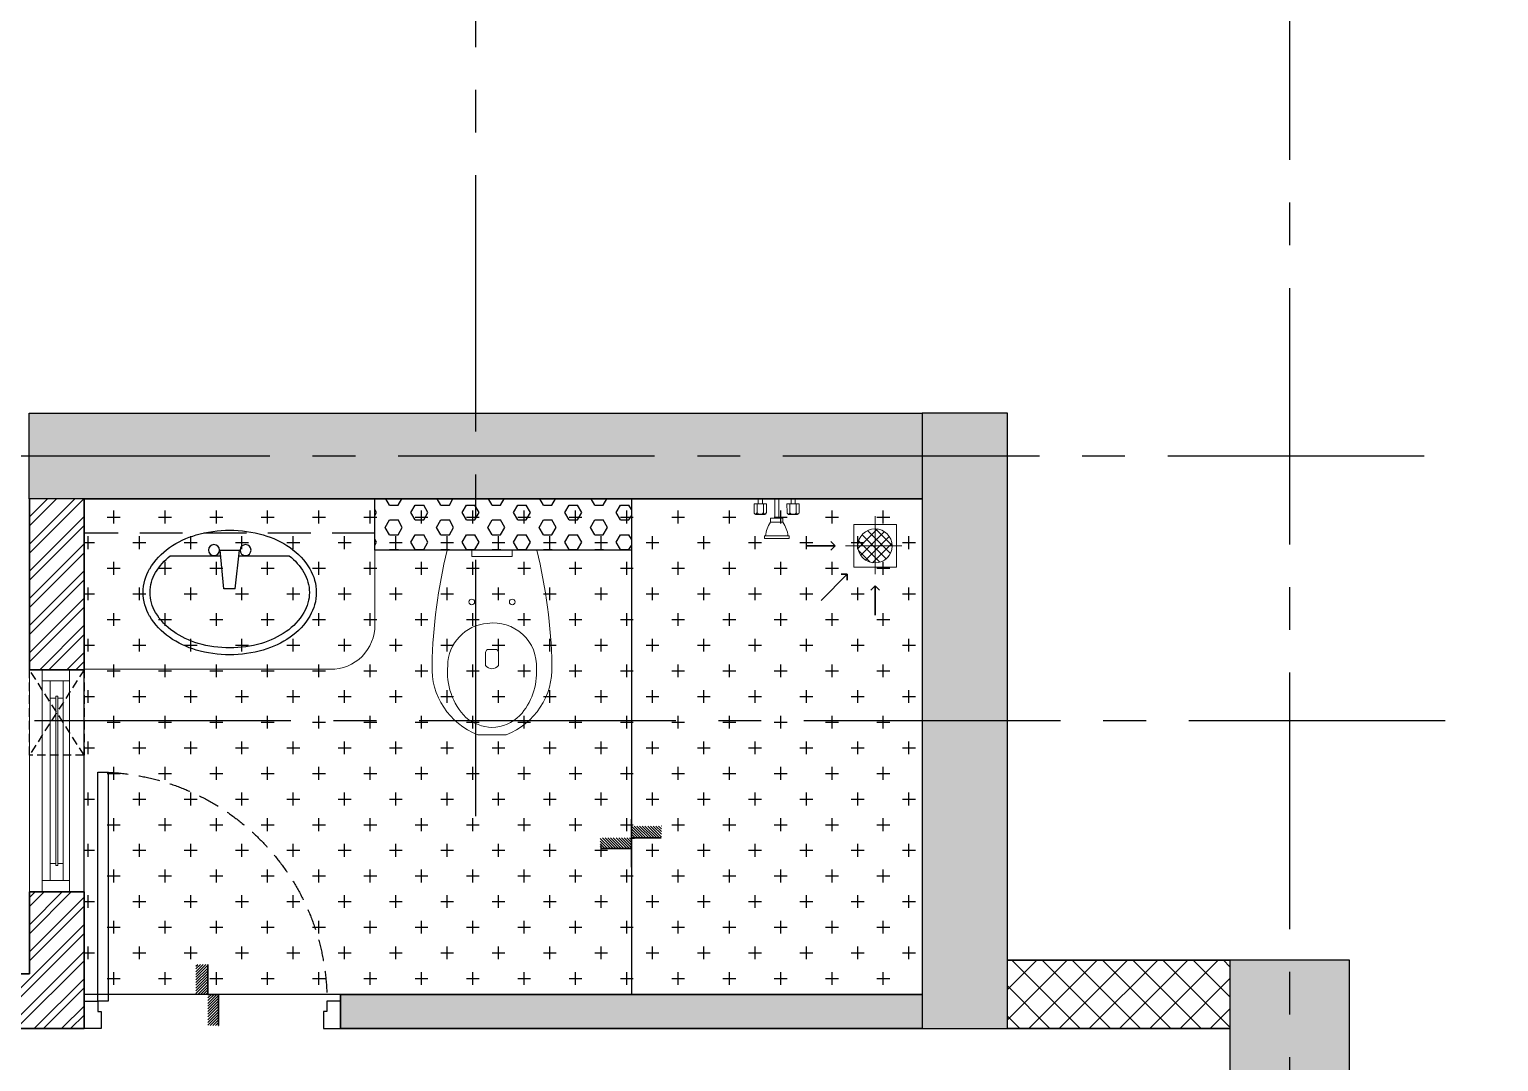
# Model space of a CAD drawing. Header units: millimetres. Extents: x 1066295 to 1300022, y -5734212 to -5454663.
# Drawn here: x 1211547 to 1215843, y -5725969 to -5722949 of the extents above; entities that cross this region are included whole.
import ezdxf

# ---------------------------------------------------------------- set-up
doc = ezdxf.new("R2010")
doc.units = ezdxf.units.MM
doc.header["$LTSCALE"] = 1000
doc.header["$MEASUREMENT"] = 0
for name, pattern in [('AUDIT_D_120904163729-0', [0]), ('T9_KEY PLAN(TYPICAL FLOOR)$0$2BHK-A - FRONT$0$AUDIT_D_120904163729-0', [0]), ('T9_KEY PLAN(TYPICAL FLOOR)$0$2BHK-A - FRONT$0$HIDDEN', [0.375, 0.25, -0.125]), ('T9_KEY PLAN(TYPICAL FLOOR)$0$T8_REFUGE COLUMNS$0$CENTER2', [1.125, 0.75, -0.125, 0.125, -0.125])]:
    doc.linetypes.add(name, pattern=pattern)
doc.layers.get('0').update_dxf_attribs({"linetype": 'AUDIT_D_120904163729-0'})
for name, color, linetype, lineweight in [('T9_KEY PLAN(TYPICAL FLOOR)$0$2BHK-A - FRONT$0$$0$a-TOI-fixtures', 251, 'Continuous', 0), ('T9_KEY PLAN(TYPICAL FLOOR)$0$2BHK-A - FRONT$0$a-TOI-fixtures', 251, 'Continuous', 0), ('T9_KEY PLAN(TYPICAL FLOOR)$0$2BHK-A - FRONT$0$A-WALL- 160', 6, 'Continuous', 30), ('T9_KEY PLAN(TYPICAL FLOOR)$0$2BHK-A - FRONT$0$Ventilator', 5, 'Continuous', 0), ('T9_KEY PLAN(TYPICAL FLOOR)$0$T8(T9 IS SIMILAR)$0$D&W', 8, 'Continuous', 25)]:
    doc.layers.add(name, color=color, linetype=linetype, lineweight=lineweight)
for name, color, linetype in [('T9_KEY PLAN(TYPICAL FLOOR)$0$2BHK-A - FRONT$0$$0$LEDGE WALL', 5, 'Continuous'), ('T9_KEY PLAN(TYPICAL FLOOR)$0$2BHK-A - FRONT$0$A-DOOR-FULL', 2, 'Continuous'), ('T9_KEY PLAN(TYPICAL FLOOR)$0$2BHK-A - FRONT$0$A-HATCH -160', 251, 'T9_KEY PLAN(TYPICAL FLOOR)$0$2BHK-A - FRONT$0$AUDIT_D_120904163729-0'), ('T9_KEY PLAN(TYPICAL FLOOR)$0$2BHK-A - FRONT$0$A-SANITARY', 2, 'Continuous'), ('T9_KEY PLAN(TYPICAL FLOOR)$0$2BHK-A - FRONT$0$a-tile drop', 3, 'Continuous'), ('T9_KEY PLAN(TYPICAL FLOOR)$0$2BHK-A - FRONT$0$A-TOI SUNK 50MM', 8, 'Continuous'), ('T9_KEY PLAN(TYPICAL FLOOR)$0$2BHK-A - FRONT$0$APT PLANS-typ$0$TILEDROP', 3, 'Continuous'), ('T9_KEY PLAN(TYPICAL FLOOR)$0$2BHK-A - FRONT$0$ELEV.', 5, 'Continuous'), ('T9_KEY PLAN(TYPICAL FLOOR)$0$2BHK-A - FRONT$0$LEDGE WALL', 5, 'Continuous'), ('T9_KEY PLAN(TYPICAL FLOOR)$0$T8_REFUGE COLUMNS$0$A-CENTERLINE', 193, 'T9_KEY PLAN(TYPICAL FLOOR)$0$T8_REFUGE COLUMNS$0$CENTER2'), ('T9_KEY PLAN(TYPICAL FLOOR)$0$T8_REFUGE COLUMNS$0$A-RCC COLS', 3, 'Continuous'), ('T9_KEY PLAN(TYPICAL FLOOR)$0$T8_TYPICAL COLUMNS$0$A-RCC COLS', 3, 'Continuous')]:
    doc.layers.add(name, color=color, linetype=linetype)
doc.layers.add('T9_KEY PLAN(TYPICAL FLOOR)$0$T8_REFUGE COLUMNS$0$COL-HATCH', color=7, linetype='Continuous', lineweight=25, true_color=0xa3a3a3)
doc.styles.add('T9_KEY PLAN(TYPICAL FLOOR)$0$2BHK-A - FRONT$0$Romans 1', font='romans.shx', dxfattribs={"height": 100})
doc.dimstyles.new('T9_KEY PLAN(TYPICAL FLOOR)$0$2BHK-A - FRONT$0$ALPINE S', dxfattribs={"dimscale": 0, "dimtxt": 100, "dimasz": 75, "dimexe": 0, "dimexo": 0, "dimgap": 75, "dimtad": 1, "dimdec": 0, "dimzin": 0, "dimdsep": 46, "dimtxsty": 'T9_KEY PLAN(TYPICAL FLOOR)$0$2BHK-A - FRONT$0$Romans 1', "dimblk": 'T9_KEY PLAN(TYPICAL FLOOR)$0$2BHK-A - FRONT$0$_ArchTick', "dimcen": 0.09, "dimclrd": 256, "dimclre": 256, "dimclrt": 7, "dimadec": 0, "dimazin": 0, "dimtfac": 1, "dimtdec": 0, "dimtofl": 0, "dimtmove": 1, "dimatfit": 0, "dimldrblk": 'T9_KEY PLAN(TYPICAL FLOOR)$0$2BHK-A - FRONT$0$_Open90', "dimfxl": 1, "dimtolj": 1, "dimtzin": 0, "dimarcsym": 0})

# ---------------------------------------------------------------- blocks, each defined once
blk = doc.blocks.new('T9_KEY PLAN(TYPICAL FLOOR)$0$T8_REFUGE COLUMNS')
at = {"layer": 'T9_KEY PLAN(TYPICAL FLOOR)$0$T8_REFUGE COLUMNS$0$COL-HATCH', "linetype": 'ByBlock'}
h = blk.add_hatch(color=256, dxfattribs=at)
h.dxf.hatch_style = 1
h.paths.add_polyline_path([(1215902.1, -5706299.9), (1216152.1, -5706299.9), (1216152.1, -5708099.9), (1215902.1, -5708099.9)])
h.paths.add_polyline_path([(1215902.1, -5708099.9), (1213292.1, -5708099.9), (1213292.1, -5707849.9), (1215902.1, -5707849.9)])
h.paths.add_polyline_path([(1196642.1, -5706299.9), (1196392.1, -5706299.9), (1196392.1, -5708099.9), (1196642.1, -5708099.9)])
h.paths.add_polyline_path([(1215902.1, -5723474.9), (1216152.1, -5723474.9), (1216152.1, -5721674.9), (1215902.1, -5721674.9)])
h.paths.add_polyline_path([(1215902.1, -5721924.9), (1213292.1, -5721924.9), (1213292.1, -5721674.9), (1215902.1, -5721674.9)])
h.paths.add_polyline_path([(1196642.1, -5723474.9), (1196392.1, -5723474.9), (1196392.1, -5721674.9), (1196642.1, -5721674.9)])
h.paths.add_polyline_path([(1198957.1, -5709939.9), (1199207.1, -5709939.9), (1199207.1, -5714149.9), (1198957.1, -5714149.9)])
h.paths.add_polyline_path([(1197682.1, -5711799.9), (1197432.1, -5711799.9), (1197432.1, -5709939.9), (1197682.1, -5709939.9)])
h.paths.add_polyline_path([(1184832.1, -5718799.9), (1185182.1, -5718799.9), (1185182.1, -5709299.9), (1184832.1, -5709299.9)])
h.paths.add_polyline_path([(1194132.1, -5714149.9), (1193882.1, -5714149.9), (1193882.1, -5709939.9), (1194132.1, -5709939.9)])
h.paths.add_polyline_path([(1189932.1, -5714149.9), (1190232.1, -5714149.9), (1190232.1, -5709914.9), (1189932.1, -5709914.9)])
h.paths.add_polyline_path([(1189932.1, -5719684.9), (1190232.1, -5719684.9), (1190232.1, -5715449.9), (1189932.1, -5715449.9)])
h.paths.add_polyline_path([(1194182.1, -5719609.9), (1193882.1, -5719609.9), (1193882.1, -5717174.9), (1194182.1, -5717174.9)])
h.paths.add_polyline_path([(1215612.1, -5719609.9), (1215862.1, -5719609.9), (1215862.1, -5715374.9), (1215612.1, -5715374.9)])
h.paths.add_polyline_path([(1210702.1, -5711724.9), (1207452.1, -5711724.9), (1207452.1, -5711474.9), (1210702.1, -5711474.9)])
h.paths.add_polyline_path([(1210702.1, -5713624.9), (1207452.1, -5713624.9), (1207452.1, -5713874.9), (1210702.1, -5713874.9)])
h.paths.add_polyline_path([(1210952.1, -5711474.9), (1210702.1, -5711474.9), (1210702.1, -5713874.9), (1210952.1, -5713874.9)])
h.paths.add_polyline_path([(1202442.1, -5712799.9), (1202692.1, -5712799.9), (1202692.1, -5710799.9), (1202442.1, -5710799.9)], flags=17)
h.paths.add_polyline_path([(1196682.1, -5715374.9), (1196932.1, -5715374.9), (1196932.1, -5719609.9), (1196682.1, -5719609.9)])
h.paths.add_polyline_path([(1210052.1, -5727009.9), (1209752.1, -5727009.9), (1209752.1, -5724474.9), (1210052.1, -5724474.9)])
h.paths.add_polyline_path([(1202492.1, -5727009.9), (1202792.1, -5727009.9), (1202792.1, -5724474.9), (1202492.1, -5724474.9)])
h.paths.add_polyline_path([(1199382.1, -5726829.9), (1199132.1, -5726829.9), (1199132.1, -5724474.9), (1199382.1, -5724474.9)])
h.paths.add_polyline_path([(1195392.1, -5726519.9), (1195742.1, -5726519.9), (1195742.1, -5724724.9), (1195392.1, -5724724.9)])
h.paths.add_polyline_path([(1195742.1, -5724124.9), (1195392.1, -5724124.9), (1195392.1, -5723274.9), (1195742.1, -5723274.9)])
h.paths.add_polyline_path([(1217152.1, -5726519.9), (1216802.1, -5726519.9), (1216802.1, -5724724.9), (1217152.1, -5724724.9)])
h.paths.add_polyline_path([(1216802.1, -5724124.9), (1217152.1, -5724124.9), (1217152.1, -5723274.9), (1216802.1, -5723274.9)])
h.paths.add_polyline_path([(1213162.1, -5726829.9), (1213412.1, -5726829.9), (1213412.1, -5724474.9), (1213162.1, -5724474.9)])
h.paths.add_polyline_path([(1209602.1, -5723474.9), (1209852.1, -5723474.9), (1209852.1, -5721674.9), (1209602.1, -5721674.9)])
h.paths.add_polyline_path([(1212262.1, -5721674.9), (1210752.1, -5721674.9), (1210752.1, -5721924.9), (1212262.1, -5721924.9)])
h.paths.add_polyline_path([(1212742.1, -5719224.9), (1207452.1, -5719224.9), (1207452.1, -5718974.9), (1212742.1, -5718974.9)])
h.paths.add_polyline_path([(1214067.1, -5718349.9), (1213817.1, -5718349.9), (1213817.1, -5716424.9), (1214067.1, -5716424.9)])
h.paths.add_polyline_path([(1213587.1, -5709939.9), (1213337.1, -5709939.9), (1213337.1, -5714149.9), (1213587.1, -5714149.9)])
h.paths.add_polyline_path([(1214862.1, -5711799.9), (1215112.1, -5711799.9), (1215112.1, -5709939.9), (1214862.1, -5709939.9)])
h.paths.add_polyline_path([(1227712.1, -5718799.9), (1227362.1, -5718799.9), (1227362.1, -5709299.9), (1227712.1, -5709299.9)])
h.paths.add_polyline_path([(1218412.1, -5714149.9), (1218662.1, -5714149.9), (1218662.1, -5709939.9), (1218412.1, -5709939.9)])
h.paths.add_polyline_path([(1222612.1, -5714149.9), (1222312.1, -5714149.9), (1222312.1, -5709914.9), (1222612.1, -5709914.9)])
h.paths.add_polyline_path([(1222612.1, -5719684.9), (1222312.1, -5719684.9), (1222312.1, -5715449.9), (1222612.1, -5715449.9)])
h.paths.add_polyline_path([(1218362.1, -5719609.9), (1218662.1, -5719609.9), (1218662.1, -5717174.9), (1218362.1, -5717174.9)])
h.paths.add_polyline_path([(1202742.1, -5716974.9), (1202992.1, -5716974.9), (1202992.1, -5718974.9), (1202742.1, -5718974.9)])
h.paths.add_polyline_path([(1204842.1, -5716974.9), (1205092.1, -5716974.9), (1205092.1, -5718974.9), (1204842.1, -5718974.9)])
h.paths.add_polyline_path([(1217152.1, -5701889.9), (1216802.1, -5701889.9), (1216802.1, -5705049.9), (1217152.1, -5705049.9)])
h.paths.add_polyline_path([(1216802.1, -5705649.9), (1217152.1, -5705649.9), (1217152.1, -5706499.9), (1216802.1, -5706499.9)])
h.paths.add_polyline_path([(1213162.1, -5701089.9), (1213412.1, -5701089.9), (1213412.1, -5705299.9), (1213162.1, -5705299.9)])
h.paths.add_polyline_path([(1210052.1, -5701089.9), (1209752.1, -5701089.9), (1209752.1, -5705299.9), (1210052.1, -5705299.9)])
h.paths.add_polyline_path([(1209602.1, -5706299.9), (1209852.1, -5706299.9), (1209852.1, -5708099.9), (1209602.1, -5708099.9)])
h.paths.add_polyline_path([(1212262.1, -5708099.9), (1210752.1, -5708099.9), (1210752.1, -5707849.9), (1212262.1, -5707849.9)])
h.paths.add_polyline_path([(1195392.1, -5701889.9), (1195742.1, -5701889.9), (1195742.1, -5705049.9), (1195392.1, -5705049.9)])
h.paths.add_polyline_path([(1195742.1, -5705649.9), (1195392.1, -5705649.9), (1195392.1, -5706499.9), (1195742.1, -5706499.9)])
h.paths.add_polyline_path([(1199382.1, -5701089.9), (1199132.1, -5701089.9), (1199132.1, -5705299.9), (1199382.1, -5705299.9)])
h.paths.add_polyline_path([(1202492.1, -5701089.9), (1202792.1, -5701089.9), (1202792.1, -5705299.9), (1202492.1, -5705299.9)])
h.paths.add_polyline_path([(1202942.1, -5706299.9), (1202692.1, -5706299.9), (1202692.1, -5708099.9), (1202942.1, -5708099.9)])
h.paths.add_polyline_path([(1200282, -5708099.9), (1201792, -5708099.9), (1201792, -5707849.9), (1200282, -5707849.9)])
h.paths.add_polyline_path([(1207452.1, -5710799.9), (1211787.1, -5710799.9), (1211787.1, -5710549.9), (1207452.1, -5710549.9)])
h.paths.add_polyline_path([(1200042.1, -5713849.9), (1200042.1, -5710549.9), (1205092.1, -5710549.9), (1205092.1, -5712999.9), (1204842.1, -5712999.9), (1204842, -5710799.9), (1200292.1, -5710799.9), (1200292.1, -5713849.9)])
h.paths.add_polyline_path([(1198907.1, -5719224.9), (1205092.1, -5719224.9), (1205092.1, -5718974.9), (1198907.1, -5718974.9)])
h.paths.add_polyline_path([(1202942.1, -5723474.9), (1202692.1, -5723474.9), (1202692.1, -5721674.9), (1202942.1, -5721674.9)])
h.paths.add_polyline_path([(1200282.1, -5721674.9), (1201792.1, -5721674.9), (1201792.1, -5721924.9), (1200282.1, -5721924.9)])
h.paths.add_polyline_path([(1196932.1, -5715624.9), (1203832.1, -5715624.9), (1203832.1, -5715374.9), (1196932.1, -5715374.9)])
h.paths.add_polyline_path([(1215612.1, -5715624.9), (1207452.1, -5715624.9), (1207452.1, -5715374.9), (1215612.1, -5715374.9)])
h.paths.add_polyline_path([(1196642.1, -5721924.9), (1199252.1, -5721924.9), (1199252.1, -5721674.9), (1196642.1, -5721674.9)])
h.paths.add_polyline_path([(1196642.1, -5708099.9), (1199252.1, -5708099.9), (1199252.1, -5707849.9), (1196642.1, -5707849.9)])
h.paths.add_polyline_path([(1198007.1, -5718974.9), (1196932.1, -5718974.9), (1196932.1, -5719224.9), (1198007.1, -5719224.9)])
at = {"layer": 'T9_KEY PLAN(TYPICAL FLOOR)$0$T8_REFUGE COLUMNS$0$A-CENTERLINE'}
for p, q in [((1214597.1, -5722853.5), (1214597.1, -5698299.6)), ((1216977.1, -5728808.5), (1216977.1, -5698299.6)), ((1217370.3, -5721799.9), (1182156.9, -5721799.9)), ((1217431.8, -5722574.9), (1182156.9, -5722574.9))]:
    blk.add_line(p, q, dxfattribs=at)
at = {"layer": 'T9_KEY PLAN(TYPICAL FLOOR)$0$T8_REFUGE COLUMNS$0$A-RCC COLS', "linetype": 'ByBlock'}
for points in [[(1215902.1, -5721924.9), (1213292.1, -5721924.9), (1213292.1, -5721674.9), (1215902.1, -5721674.9)], [(1215902.1, -5723474.9), (1216152.1, -5723474.9), (1216152.1, -5721674.9), (1215902.1, -5721674.9)], [(1216802.1, -5724124.9), (1217152.1, -5724124.9), (1217152.1, -5723274.9), (1216802.1, -5723274.9)]]:
    blk.add_lwpolyline(points, close=True, dxfattribs=at)
blk = doc.blocks.new('T9_KEY PLAN(TYPICAL FLOOR)$0$T8_TYPICAL COLUMNS')
at = {"layer": 'T9_KEY PLAN(TYPICAL FLOOR)$0$T8_TYPICAL COLUMNS$0$A-RCC COLS', "linetype": 'ByBlock'}
blk.add_blockref('T9_KEY PLAN(TYPICAL FLOOR)$0$T8_REFUGE COLUMNS', (0, 0), dxfattribs=at)
blk = doc.blocks.new('T9_KEY PLAN(TYPICAL FLOOR)$0$2BHK-A - FRONT$0$EWC 1-flat-3')
at = {"layer": 'T9_KEY PLAN(TYPICAL FLOOR)$0$2BHK-A - FRONT$0$a-TOI-fixtures', "ltscale": 1.5}
blk.add_line((130.9, 0), (-130.9, 0), dxfattribs=at)
for points in [[(-130.9, 0, -0.055103), (-175.3, 336.2, -0.321827), (-41.6, 540), (41.6, 540, -0.321827), (175.3, 336.2, -0.055103), (130.9, 0, -27.681239)], [(-13.2, 214.3, -0.391448), (-129.3, 337.7, -0.224585), (-76.1, 489.9, -0.160675), (0, 518.7, -0.183016), (81.6, 484.1, -0.201424), (130, 346.4, -0.474507), (-13.2, 214.3, -2.927417)], [(-9.5, 290.2), (9.5, 290.2, 0.414214), (18.9, 299.7), (18.9, 337.6, 0.5), (-18.9, 337.6), (-18.9, 299.7, 0.414214), (-9.5, 290.2, 0.530498)]]:
    blk.add_lwpolyline(points, format="xyb", dxfattribs=at)
at = {"layer": 'T9_KEY PLAN(TYPICAL FLOOR)$0$2BHK-A - FRONT$0$a-TOI-fixtures'}
blk.add_lwpolyline([(-59.2, 0), (-59.2, 18.9), (59.2, 18.9), (59.2, 0)], close=True, dxfattribs=at)
at = {"layer": 'T9_KEY PLAN(TYPICAL FLOOR)$0$2BHK-A - FRONT$0$a-TOI-fixtures', "ltscale": 1.5}
for centre in [(-59.2, 151.6), (59.2, 151.6)]:
    blk.add_circle(centre, 8.31, dxfattribs=at)
blk = doc.blocks.new('T9_KEY PLAN(TYPICAL FLOOR)$0$2BHK-A - FRONT$0$SH-flat-2')
at = {"layer": 'T9_KEY PLAN(TYPICAL FLOOR)$0$2BHK-A - FRONT$0$a-TOI-fixtures'}
for p, q in [((0.1, 54), (14.6, 54)), ((14.6, 30), (14.7, 66)), ((39.8, 57.2), (14.6, 57.2)), ((39.9, 65.9), (14.7, 66)), ((44.6, 43), (44.6, 52.2)), ((45.9, 36.2), (45.9, 59)), ((0, -6), (0, 6)), ((0, 6), (56.3, 5.9)), ((0.1, 42), (14.6, 42)), ((39.7, 38.7), (14.5, 38.7)), ((39.8, 29.9), (14.6, 30)), ((43.4, 31.6), (44.7, 33.1)), ((56.2, -18.1), (56.3, 17.9)), ((56.3, 17.9), (68.3, 17.9)), ((68.2, -18.1), (68.3, 17.9)), ((108.4, -32.8), (108.5, 32.4)), ((108.5, 35.8), (116.3, 35.8)), ((108.5, 32.4), (108.5, 35.8)), ((116.2, -36.2), (116.3, 35.8)), ((-0.1, -42), (14.4, -42)), ((0, -6), (56.3, -6.1)), ((14.5, -30), (14.4, -66)), ((39.6, -38.8), (14.4, -38.8)), ((39.7, -30.1), (14.5, -30)), ((43.3, -31.7), (44.6, -33.3)), ((45.7, -36.4), (45.7, -59.2)), ((56.2, -18.1), (68.2, -18.1)), ((108.4, -32.8), (108.4, -36.2)), ((108.4, -36.2), (116.2, -36.2)), ((-0.1, -54), (14.4, -54)), ((39.5, -57.3), (14.3, -57.3)), ((39.6, -66.1), (14.4, -66)), ((44.4, -43.2), (44.4, -52.4))]:
    blk.add_line(p, q, dxfattribs=at)
for centre, radius, start, end in [((39.8, 43.5), 4.8, 269.8776, 359.8776), ((39.8, 62), 4.8, 269.8776, 359.8776), ((39.8, 52.2), 4.8, 359.8776, 89.8776), ((39.9, 61.1), 4.8, 359.8776, 89.8776), ((41.1, 59), 4.8, 359.8776, 46.4449), ((39.7, 33.9), 4.8, 359.8776, 89.8776), ((39.8, 34.7), 4.8, 269.8776, 359.8776), ((41.1, 36.2), 4.8, 319.2258, 359.8776), ((114.8, -47.9), 80.5, 94.4595, 125.2375), ((39.6, -34), 4.8, 269.8776, 359.8776), ((39.6, -43.6), 4.8, 359.8776, 89.8776), ((39.7, -34.9), 4.8, 359.8776, 89.8776), ((40.9, -36.4), 4.8, 359.8776, 40.5294), ((115, 47.4), 80.5, 234.5177, 265.2957), ((39.5, -52.4), 4.8, 269.8776, 359.8776), ((39.5, -62.1), 4.8, 359.8776, 89.8776), ((39.6, -61.3), 4.8, 269.8776, 359.8776), ((40.9, -59.2), 4.8, 313.3103, 359.8776)]:
    blk.add_arc(centre, radius, start, end, dxfattribs=at)
blk = doc.blocks.new('*U2398')
for points in [[(0, 0), (0, 670), (-30, 670), (-30, 0)], [(-710, 0), (-670, 0), (-670, -30), (-660, -30), (-660, -80), (-710, -80)], [(40, 0), (0, 0), (0, -30), (-10, -30), (-10, -80), (40, -80)]]:
    blk.add_lwpolyline(points, close=True)
at = {"color": 0, "linetype": 'ByBlock', "ltscale": 0.25}
blk.add_arc((1, -0.4), 671, 92.373, 179.9653, dxfattribs=at)
blk = doc.blocks.new('T9_KEY PLAN(TYPICAL FLOOR)$0$2BHK-A - FRONT$0$TILE DROP -x')
at = {"layer": 'T9_KEY PLAN(TYPICAL FLOOR)$0$2BHK-A - FRONT$0$APT PLANS-typ$0$TILEDROP'}
h = blk.add_hatch(dxfattribs=at)
h.set_pattern_fill('ACET-2D-ANSI31', color=8, scale=90, angle=90, style=0)
h.set_pattern_definition([(135, (-851695.914, 5365039.183), (-7.954951288, -7.954951288), [])])
h.paths.add_polyline_path([(-58323.9, -19205.9), (-58323.9, -19023.7), (-58261.5, -19023.7), (-58261.5, -19205.9)])
edge = h.paths.add_edge_path()
edge.add_line((-58323.9, -19381.2), (-58393.7, -19381.2))
edge.add_line((-58323.9, -19205.9), (-58323.9, -19381.2))
edge.add_line((-58393.1, -19205.9), (-58323.9, -19205.9))
edge.add_line((-58393.1, -19381.2), (-58393.1, -19205.9))
at = {"layer": 'T9_KEY PLAN(TYPICAL FLOOR)$0$2BHK-A - FRONT$0$APT PLANS-typ$0$TILEDROP', "color": 1}
blk.add_line((-58153.9, -19205.9), (-58434, -19205.9), dxfattribs=at)
at = {"layer": 'T9_KEY PLAN(TYPICAL FLOOR)$0$2BHK-A - FRONT$0$APT PLANS-typ$0$TILEDROP', "color": 20, "const_width": 10}
for points in [[(-58261.5, -19205.9), (-58261.5, -19023.7)], [(-58323.9, -19381.2), (-58323.9, -19205.9)], [(-58323.9, -19205.9), (-58261.5, -19205.9)]]:
    blk.add_lwpolyline(points, dxfattribs=at)
blk = doc.blocks.new('T9_KEY PLAN(TYPICAL FLOOR)$0$2BHK-A - FRONT$0$V1')
at = {"layer": 'T9_KEY PLAN(TYPICAL FLOOR)$0$2BHK-A - FRONT$0$Ventilator'}
for p, q in [((1139453.9, -5700057.1), (1140103.9, -5700057.1)), ((1139453.9, -5700217.1), (1140103.9, -5700217.1))]:
    blk.add_line(p, q, dxfattribs=at)
at = {"layer": 'T9_KEY PLAN(TYPICAL FLOOR)$0$2BHK-A - FRONT$0$Ventilator', "color": 8}
for p, q in [((1139486.9, -5700094.6), (1140070.9, -5700094.6)), ((1139536.9, -5700118.3), (1140020.9, -5700118.3)), ((1139486.9, -5700174.6), (1140070.9, -5700174.6)), ((1139536.9, -5700155.8), (1140020.9, -5700155.8))]:
    blk.add_line(p, q, dxfattribs=at)
at = {"layer": 'T9_KEY PLAN(TYPICAL FLOOR)$0$2BHK-A - FRONT$0$Ventilator', "color": 5}
for p, q in [((1139536.9, -5700134.1), (1140020.9, -5700134.1)), ((1139536.9, -5700140.1), (1140020.9, -5700140.1))]:
    blk.add_line(p, q, dxfattribs=at)
at = {"layer": 'T9_KEY PLAN(TYPICAL FLOOR)$0$2BHK-A - FRONT$0$Ventilator', "color": 4}
for points in [[(1139453.9, -5700094.6), (1139486.9, -5700094.6), (1139486.9, -5700174.6), (1139453.9, -5700174.6)], [(1140103.9, -5700094.6), (1140070.9, -5700094.6), (1140070.9, -5700174.6), (1140103.9, -5700174.6)], [(1139536.9, -5700134.1), (1139536.9, -5700118.3), (1139486.9, -5700118.3), (1139486.9, -5700155.8), (1139536.9, -5700155.8), (1139536.9, -5700140.1), (1139530.9, -5700140.1), (1139530.9, -5700134.1)], [(1140020.9, -5700134.1), (1140020.9, -5700118.3), (1140070.9, -5700118.3), (1140070.9, -5700155.8), (1140020.9, -5700155.8), (1140020.9, -5700140.1), (1140026.9, -5700140.1), (1140026.9, -5700134.1)]]:
    blk.add_lwpolyline(points, close=True, dxfattribs=at)
blk = doc.blocks.new('T9_KEY PLAN(TYPICAL FLOOR)$0$2BHK-A - FRONT$0$WB1-flat-1')
at = {"layer": 'T9_KEY PLAN(TYPICAL FLOOR)$0$2BHK-A - FRONT$0$A-SANITARY', "color": 251, "ltscale": 1000}
for p, q in [((-190061.5, 1779507.9), (-190121.4, 1779507.9)), ((-190106.8, 1779394.5), (-190119.9, 1779507.9)), ((-190074.4, 1779394.5), (-190063, 1779507.9)), ((-190118, 1779491.7), (-190265.4, 1779491.7)), ((-189917.5, 1779491.7), (-190064.6, 1779491.7))]:
    blk.add_line(p, q, dxfattribs=at)
at = {"layer": 'T9_KEY PLAN(TYPICAL FLOOR)$0$2BHK-A - FRONT$0$A-SANITARY', "color": 251}
blk.add_line((-190106.8, 1779394.5), (-190074.4, 1779394.5), dxfattribs=at)
for centre, major_axis, start_param, end_param in [((-190115.8, 1779296.9), (69.6, -256.7), 3.157331, 3.484585), ((-190091.4, 1779212.5), (92.6, -341.5), 2.876783, 3.157331), ((-190091.4, 1779212.5), (92.6, -341.5), 2.596234, 2.876783), ((-190067.1, 1779296.9), (69.6, -256.7), 2.268981, 2.596234), ((-190152.9, 1779350.3), (52.6, -193.9), 3.484585, 3.910525), ((-190137.6, 1779507.9), (4.2, -15.6), 6.018375, 12.30156), ((-190045.3, 1779507.9), (4.2, -15.6), 6.018375, 12.30156), ((-190030, 1779350.3), (52.6, -193.9), 1.84304, 2.268981), ((-190152.9, 1779350.3), (47.3, -174.4), 3.548625, 3.910525), ((-190030, 1779350.3), (47.3, -174.4), 1.84304, 2.20494), ((-190209.6, 1779384.1), (35.3, -130.2), 3.910525, 4.447579), ((-190209.6, 1779384.1), (30, -110.7), 3.910525, 4.447579), ((-189973.2, 1779384.1), (30, -110.7), 1.305986, 1.84304), ((-189973.2, 1779384.1), (35.3, -130.2), 1.305986, 1.84304), ((-190209.6, 1779384.1), (35.3, -130.2), 4.447579, 4.984633), ((-190209.6, 1779384.1), (30, -110.7), 4.447579, 4.984633), ((-189973.2, 1779384.1), (30, -110.7), 0.768932, 1.305986), ((-189973.2, 1779384.1), (35.3, -130.2), 0.768932, 1.305986), ((-190152.9, 1779417.8), (52.6, -193.9), 4.984633, 5.410573), ((-190152.9, 1779417.8), (47.3, -174.4), 4.984633, 5.410573), ((-190030, 1779417.8), (47.3, -174.4), 0.342992, 0.768932), ((-190030, 1779417.8), (52.6, -193.9), 0.342992, 0.768932), ((-190115.8, 1779471.3), (69.6, -256.7), 5.410573, 5.737826), ((-190115.8, 1779471.3), (64.3, -237.2), 5.410573, 5.737826), ((-190067.1, 1779471.3), (64.3, -237.2), 0.015739, 0.342992), ((-190067.1, 1779471.3), (69.6, -256.7), 0.015739, 0.342992), ((-190091.4, 1779555.7), (92.6, -341.5), 5.737826, 6.018375), ((-190091.4, 1779555.7), (87.3, -322), 5.737826, 6.018375), ((-190091.4, 1779555.7), (87.3, -322), 6.018375, 6.298924), ((-190091.4, 1779555.7), (92.6, -341.5), 6.018375, 6.298924)]:
    blk.add_ellipse(centre, major_axis=major_axis, ratio=1, start_param=start_param, end_param=end_param, dxfattribs=at)
blk = doc.blocks.new('T9_KEY PLAN(TYPICAL FLOOR)$0$2BHK-A - FRONT$0$_ArchTick')
at = {"color": 0, "linetype": 'ByBlock', "const_width": 0.15}
blk.add_lwpolyline([(-0.5, -0.5), (0.5, 0.5)], dxfattribs=at)
blk = doc.blocks.new('T9_KEY PLAN(TYPICAL FLOOR)$0$2BHK-A - FRONT$0$_Open90')
at = {"color": 0, "linetype": 'ByBlock', "lineweight": -2}
for p, q in [((0, 0), (-1, 0)), ((-0.5, 0.5), (0, 0)), ((0, 0), (-0.5, -0.5))]:
    blk.add_line(p, q, dxfattribs=at)
blk = doc.blocks.new('T9_KEY PLAN(TYPICAL FLOOR)$0$2BHK-A - FRONT$0$A$C1DA736AB')
at = {"layer": 'T9_KEY PLAN(TYPICAL FLOOR)$0$2BHK-A - FRONT$0$a-TOI-fixtures', "linetype": 'ByBlock'}
for points in [[(117, 0.4, 0), (202.3, 0.4, 0)], [(81.7, -82.8, 0), (158.2, -159.9, 0)], [(0.4, -117, 0), (0.4, -202.3, 0)]]:
    blk.add_leader(points, dimstyle='T9_KEY PLAN(TYPICAL FLOOR)$0$2BHK-A - FRONT$0$ALPINE S', override={"dimscale": 1, "dimasz": 25, "dimtad": 0, "dimfxl": 5, "dimtfill": 1, "dimarcsym": 1}, dxfattribs=at)
blk = doc.blocks.new('T9_KEY PLAN(TYPICAL FLOOR)$0$2BHK-A - FRONT$0$$0$Type-A-First Floor Plan-bottom-up$0$FLOOR TRAP-flat-6')
at = {"layer": 'T9_KEY PLAN(TYPICAL FLOOR)$0$2BHK-A - FRONT$0$$0$a-TOI-fixtures'}
h = blk.add_hatch(dxfattribs=at)
h.set_pattern_fill('ACET-2D-_USER', color=256, scale=20, angle=45, style=0, double=1, pattern_type=0)
h.set_pattern_definition([(45, (-789896.981, 5385770.066), (-14.142135624, 14.142135624), []), (135, (-789896.981, 5385770.066), (-14.142135624, -14.142135624), [])])
edge = h.paths.add_edge_path()
edge.add_arc((150, 150), 50, 0, 360)
for q in [(150, 228.6), (67.6, 150), (237.4, 150), (150, 63.6)]:
    blk.add_line((150, 150), q, dxfattribs=at)
blk.add_lwpolyline([(87.5, 212.5), (212.5, 212.5), (212.5, 87.5), (87.5, 87.5)], close=True, dxfattribs=at)
blk.add_circle((150, 150), 50, dxfattribs=at)
at = {"layer": 'T9_KEY PLAN(TYPICAL FLOOR)$0$2BHK-A - FRONT$0$A-WALL- 160', "linetype": 'ByBlock', "rotation": 270}
blk.add_blockref('T9_KEY PLAN(TYPICAL FLOOR)$0$2BHK-A - FRONT$0$A$C1DA736AB', (150, 150.4), dxfattribs=at)
blk = doc.blocks.new('T9_KEY PLAN(TYPICAL FLOOR)')
at = {"layer": 'T9_KEY PLAN(TYPICAL FLOOR)$0$2BHK-A - FRONT$0$A-HATCH -160', "linetype": 'ByBlock'}
h = blk.add_hatch(dxfattribs=at)
h.set_pattern_fill('ANSI32', color=8, scale=150)
h.set_pattern_definition([(45, (0, -0.55), (-39.77475644, 39.77475644), []), (45, (26.517, -0.55), (-39.77475644, 39.77475644), [])])
h.paths.add_polyline_path([(1213411.9, -5726829.9), (1213251.9, -5726829.9), (1213251.9, -5728524.6), (1212781.9, -5728524.6), (1212781.9, -5728684.6), (1213411.9, -5728684.6)])
h.paths.add_polyline_path([(1210052.3, -5727009.9), (1209892.3, -5727009.9), (1209892.3, -5727450.1), (1209117.3, -5727450.1), (1209117.3, -5727610.1), (1210052.3, -5727610.1)])
h.paths.add_polyline_path([(1210681.9, -5728684.6), (1210052.3, -5728684.6), (1210052.3, -5728524.6), (1210681.9, -5728524.6)])
h.paths.add_polyline_path([(1206717.3, -5727450.1), (1206347.3, -5727450.1), (1206347.3, -5727610.1), (1206717.3, -5727610.1)])
h.paths.add_polyline_path([(1211787.3, -5719574.2), (1211627.3, -5719574.2), (1211627.3, -5719224.9), (1211787.3, -5719224.9)])
h.paths.add_polyline_path([(1212502.4, -5721834.8), (1212262.8, -5721834.8), (1212261.7, -5721674.9), (1212502.4, -5721674.9)])
h.paths.add_polyline_path([(1212262.3, -5721924.5), (1212102.3, -5721924.5), (1212102.3, -5722424.9), (1212262.3, -5722424.9)])
h.paths.add_polyline_path([(1213452.3, -5721924.9), (1213292.3, -5721924.9), (1213292.3, -5722424.9), (1213452.3, -5722424.9)])
h.paths.add_polyline_path([(1213452.3, -5723474.9), (1213452.3, -5723074.9), (1213292.3, -5723074.9), (1213292.3, -5723314.9), (1212262.3, -5723314.9), (1212264.8, -5723074.9), (1212104.8, -5723074.9), (1212102.3, -5723474.6)])
h = blk.add_hatch(dxfattribs=at)
h.set_pattern_fill('ZIGZAG', color=8, scale=250)
h.set_pattern_definition([(0, (0, 0), (31.25, 31.25), [31.25, -31.25]), (90, (31.25, 0), (-31.25, 31.25), [31.25, -31.25])])
h.paths.add_polyline_path([(1215902.3, -5723474.9), (1214202.2, -5723474.9), (1214202.2, -5723374.9), (1215902.3, -5723374.9)])
h.paths.add_polyline_path([(1213162.3, -5724474.9), (1213162.3, -5724574.9), (1210952.2, -5724574.9), (1210952.2, -5724474.9), (1212102.3, -5724474.6), (1212102.3, -5724374.6), (1212202.3, -5724374.6), (1212202.3, -5724474.9)])
h.paths.add_polyline_path([(1212102.3, -5723374.6), (1211202.6, -5723374.6), (1211202.6, -5723474.6), (1212102.3, -5723474.6)])
h.paths.add_polyline_path([(1210452.6, -5723474.6), (1209852.5, -5723474.6), (1209852.5, -5723374.6), (1210452.6, -5723374.6)])
h.paths.add_polyline_path([(1207652.3, -5721024.9), (1207552.3, -5721024.9), (1207552.3, -5721774.6), (1207652.3, -5721774.6)])
h.paths.add_polyline_path([(1207652.3, -5720124.9), (1207552.3, -5720124.9), (1207552.3, -5719225), (1207652.3, -5719225)])
h.paths.add_polyline_path([(1212502.4, -5721674.9), (1212402.4, -5721674.9), (1212402.3, -5721174.9), (1212402.4, -5721175), (1212402.3, -5721074), (1212502.4, -5721074.3)])
h.paths.add_polyline_path([(1209852.3, -5728684.6), (1209117.3, -5728684.6), (1209117.3, -5728584.6), (1209852.3, -5728584.6)])
h.paths.add_polyline_path([(1209602.3, -5721774.9), (1209202.3, -5721774.9), (1209202.3, -5721674.9), (1209602.3, -5721674.9)])
h.paths.add_polyline_path([(1207902.3, -5721674.9), (1207652.3, -5721674.9), (1207652.3, -5721774.9), (1207902.3, -5721774.9)])
h = blk.add_hatch(dxfattribs=at)
h.set_pattern_fill('HEX', color=8, scale=200)
h.paths.add_polyline_path([(1214302.2, -5722075.2), (1214302.2, -5721925.2), (1215052.2, -5721925.2), (1215052.2, -5722075.2)])
h = blk.add_hatch(dxfattribs=at)
h.set_pattern_fill('ANSI37', color=8, scale=500)
h.paths.add_polyline_path([(1216802.3, -5727585.2), (1217002.3, -5727585.2), (1217002.3, -5726519.9), (1216802.3, -5726519.9)])
h.paths.add_polyline_path([(1216802.3, -5723474.6), (1216152.5, -5723474.6), (1216152.5, -5723274.6), (1216802.3, -5723274.6)])
h.paths.add_polyline_path([(1210052.3, -5728684.6), (1209852.3, -5728684.6), (1209852.3, -5727610.1), (1210052.3, -5727610.1)])
at = {"layer": 'T9_KEY PLAN(TYPICAL FLOOR)$0$2BHK-A - FRONT$0$A-TOI SUNK 50MM'}
h = blk.add_hatch(dxfattribs=at)
h.set_pattern_fill('CROSS', color=8, scale=300, style=0)
h.set_pattern_definition([(0, (0, -0.9), (75, 75), [37.5, -112.5]), (90, (18.75, -19.65), (-75, 75), [37.5, -112.5])])
h.paths.add_polyline_path([(1215902.2, -5723374.9), (1213452.3, -5723374.9), (1213452.3, -5721925.3), (1215902.2, -5721925.3)])
h.paths.add_polyline_path([(1209852.5, -5723374.9), (1212102.3, -5723374.9), (1212102.3, -5721925.3), (1209852.5, -5721925.3)])
at = {"color": 8, "linetype": 'T9_KEY PLAN(TYPICAL FLOOR)$0$2BHK-A - FRONT$0$HIDDEN', "ltscale": 0.1}
for p, q in [((1213452.3, -5722674.9), (1213292.3, -5722424.9)), ((1213452.3, -5722424.9), (1213292.3, -5722674.9))]:
    blk.add_line(p, q, dxfattribs=at)
blk.add_lwpolyline([(1213452.3, -5722674.9), (1213292.3, -5722674.9), (1213292.3, -5722424.9), (1213452.3, -5722424.9)], close=True, dxfattribs=at)
at = {"layer": 'T9_KEY PLAN(TYPICAL FLOOR)$0$2BHK-A - FRONT$0$$0$LEDGE WALL', "color": 8, "linetype": 'T9_KEY PLAN(TYPICAL FLOOR)$0$2BHK-A - FRONT$0$HIDDEN', "ltscale": 0.5}
blk.add_line((1214302.2, -5722025.2), (1213452.2, -5722025.2), dxfattribs=at)
at = {"layer": 'T9_KEY PLAN(TYPICAL FLOOR)$0$2BHK-A - FRONT$0$A-TOI SUNK 50MM', "color": 8}
blk.add_line((1214202.3, -5723374.9), (1213452.3, -5723374.9), dxfattribs=at)
blk.add_line((1214202.3, -5723374.9), (1213452.3, -5723374.9), dxfattribs=at)
blk.add_lwpolyline([(1215902.2, -5723374.9), (1213452.3, -5723374.9), (1213452.3, -5721925.3), (1215902.2, -5721925.3)], close=True, dxfattribs=at)
at = {"layer": 'T9_KEY PLAN(TYPICAL FLOOR)$0$2BHK-A - FRONT$0$a-TOI-fixtures', "color": 8}
for p, q in [((1214302.2, -5721925.2), (1213467.3, -5721925.2)), ((1214302.2, -5721925.2), (1214302.2, -5722293.8)), ((1214172.4, -5722423.6), (1213452.3, -5722423.6))]:
    blk.add_line(p, q, dxfattribs=at)
blk.add_arc((1214174.3, -5722295.7), 127.9, 269.1386, 0.8614, dxfattribs=at)
at = {"layer": 'T9_KEY PLAN(TYPICAL FLOOR)$0$2BHK-A - FRONT$0$A-WALL- 160', "color": 8, "linetype": 'ByBlock'}
for p, q in [((1213292.3, -5722424.9), (1213292.3, -5721925)), ((1213452.3, -5722424.9), (1213452.3, -5721925)), ((1213292.3, -5722424.9), (1213452.3, -5722424.9)), ((1213292.3, -5723074.9), (1213452.3, -5723074.9)), ((1213292.3, -5723314.9), (1213292.3, -5723074.9)), ((1213452.3, -5723474.9), (1213452.3, -5723074.9)), ((1216802.3, -5723274.9), (1216152.5, -5723274.9)), ((1213292.3, -5723314.9), (1212262.3, -5723314.9)), ((1215902.3, -5723374.9), (1214202.3, -5723374.9)), ((1214202.3, -5723474.9), (1214202.3, -5723374.9)), ((1213452.3, -5723474.9), (1212102.3, -5723474.9)), ((1215902.3, -5723474.9), (1214202.3, -5723474.9)), ((1216802.3, -5723474.9), (1216152.3, -5723474.9))]:
    blk.add_line(p, q, dxfattribs=at)
at = {"layer": 'T9_KEY PLAN(TYPICAL FLOOR)$0$2BHK-A - FRONT$0$ELEV.', "color": 8}
blk.add_line((1215052.2, -5721925.3), (1215052.2, -5723374.9), dxfattribs=at)
at = {"layer": 'T9_KEY PLAN(TYPICAL FLOOR)$0$2BHK-A - FRONT$0$LEDGE WALL', "color": 8}
blk.add_lwpolyline([(1214302.2, -5722075.2), (1214302.2, -5721925.2), (1215052.2, -5721925.2), (1215052.2, -5722075.2)], close=True, dxfattribs=at)
at = {"layer": 'T9_KEY PLAN(TYPICAL FLOOR)$0$2BHK-A - FRONT$0$$0$a-TOI-fixtures', "color": 8, "extrusion": (0, 0, -1), "zscale": -1, "rotation": 90}
blk.add_blockref('T9_KEY PLAN(TYPICAL FLOOR)$0$2BHK-A - FRONT$0$$0$Type-A-First Floor Plan-bottom-up$0$FLOOR TRAP-flat-6', (-1215614.7, -5722212.8), dxfattribs=at)
at = {"layer": 'T9_KEY PLAN(TYPICAL FLOOR)$0$2BHK-A - FRONT$0$A-DOOR-FULL', "color": 8, "linetype": 'T9_KEY PLAN(TYPICAL FLOOR)$0$2BHK-A - FRONT$0$HIDDEN', "extrusion": (0, 0, -1), "zscale": -1}
blk.add_blockref('*U2398', (-1213492.3, -5723394.9), dxfattribs=at)
at = {"layer": 'T9_KEY PLAN(TYPICAL FLOOR)$0$2BHK-A - FRONT$0$a-tile drop', "color": 8, "extrusion": (0, 0, -1), "xscale": 0.5, "yscale": 0.5, "zscale": -0.5, "rotation": 179.9996795902024}
blk.add_blockref('T9_KEY PLAN(TYPICAL FLOOR)$0$2BHK-A - FRONT$0$TILE DROP -x', (-1242975.9, -5732977.5), dxfattribs=at)
at = {"layer": 'T9_KEY PLAN(TYPICAL FLOOR)$0$2BHK-A - FRONT$0$A-TOI SUNK 50MM', "color": 8, "extrusion": (0, 0, -1), "zscale": -1, "rotation": 180}
blk.add_blockref('T9_KEY PLAN(TYPICAL FLOOR)$0$2BHK-A - FRONT$0$EWC 1-flat-3', (-1214644.7, -5722075.2, 0), dxfattribs=at)
at = {"layer": 'T9_KEY PLAN(TYPICAL FLOOR)$0$2BHK-A - FRONT$0$A-TOI SUNK 50MM', "color": 8, "extrusion": (0, 0, -1), "xscale": 0.4999999999999999, "yscale": 0.4999999999999999, "zscale": -0.4999999999999999, "rotation": 269.9996795902024}
blk.add_blockref('T9_KEY PLAN(TYPICAL FLOOR)$0$2BHK-A - FRONT$0$TILE DROP -x', (-1205449.4, -5752079.2), dxfattribs=at)
at = {"layer": 'T9_KEY PLAN(TYPICAL FLOOR)$0$2BHK-A - FRONT$0$a-TOI-fixtures', "color": 8, "extrusion": (0, 0, -1), "zscale": -1, "rotation": 270.1224073992649}
blk.add_blockref('T9_KEY PLAN(TYPICAL FLOOR)$0$2BHK-A - FRONT$0$SH-flat-2', (-1215477.2, -5721925.3), dxfattribs=at)
at = {"layer": 'T9_KEY PLAN(TYPICAL FLOOR)$0$2BHK-A - FRONT$0$A-WALL- 160', "color": 8, "extrusion": (0, 0, -1), "zscale": -1}
blk.add_blockref('T9_KEY PLAN(TYPICAL FLOOR)$0$2BHK-A - FRONT$0$WB1-flat-1', (-1023786.6, -7501583.1), dxfattribs=at)
at = {"layer": 'T9_KEY PLAN(TYPICAL FLOOR)$0$2BHK-A - FRONT$0$A-WALL- 160', "color": 8, "linetype": 'ByBlock', "extrusion": (0, 0, -1), "zscale": -1, "rotation": 270}
blk.add_blockref('T9_KEY PLAN(TYPICAL FLOOR)$0$2BHK-A - FRONT$0$V1', (4486764.8, -4582971), dxfattribs=at)
at = {"layer": 'T9_KEY PLAN(TYPICAL FLOOR)$0$T8(T9 IS SIMILAR)$0$D&W', "color": 8, "linetype": 'ByBlock'}
blk.add_blockref('T9_KEY PLAN(TYPICAL FLOOR)$0$T8_TYPICAL COLUMNS', (0, 0), dxfattribs=at)
blk = doc.blocks.new('T9_PROFILE SECTIONS')
at = {"linetype": 'ByBlock'}
blk.add_blockref('T9_KEY PLAN(TYPICAL FLOOR)', (0.1954, 0.8356), dxfattribs=at)

msp = doc.modelspace()

# ---------------------------------------------------------------- block references
at = {"linetype": 'ByBlock'}
msp.add_blockref('T9_PROFILE SECTIONS', (-1745.2, -2398.4, 0.4), dxfattribs=at)

doc.saveas('drawing.dxf')
